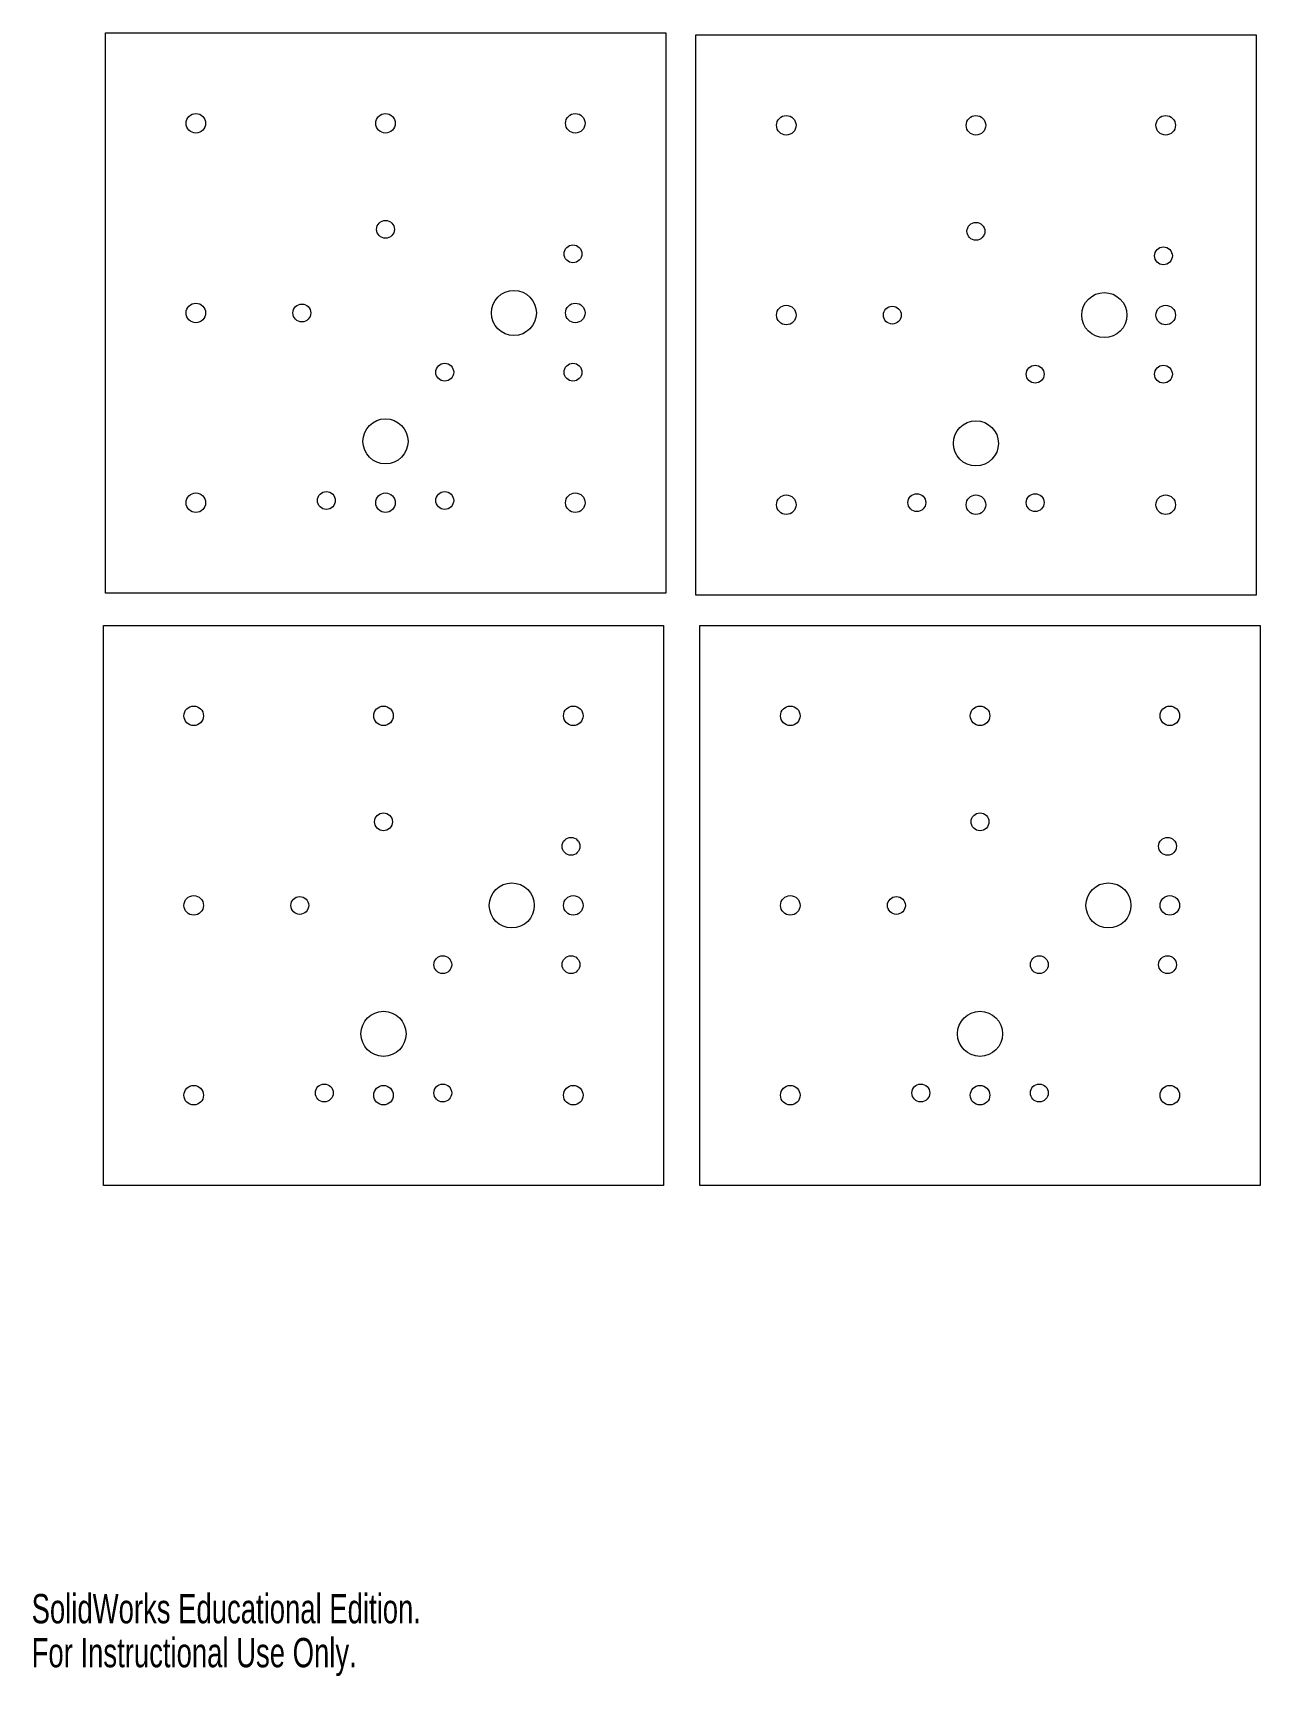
# Model space of a CAD drawing. Header units: inches. Extents: x 0 to 8.7, y 0 to 11.6.
import ezdxf

# ---------------------------------------------------------------- set-up
doc = ezdxf.new("R2010")
doc.units = ezdxf.units.IN
doc.header["$MEASUREMENT"] = 0
doc.styles.add('SLDTEXTSTYLE0', font='TXT', dxfattribs={"width": 0.7})

msp = doc.modelspace()

# ---------------------------------------------------------------- linework, layer by layer
at = {"color": 7, "linetype": 'Continuous', "lineweight": 15}
for p, q in [((0.521, 7.638), (0.521, 11.591)), ((0.521, 11.591), (4.474, 11.591)), ((4.474, 11.591), (4.474, 7.638)), ((4.687, 7.624), (4.687, 11.577)), ((4.687, 11.577), (8.64, 11.577)), ((8.64, 11.577), (8.64, 7.624)), ((4.474, 7.638), (0.521, 7.638)), ((8.64, 7.624), (4.687, 7.624)), ((0.507, 3.458), (0.507, 7.411)), ((0.507, 7.411), (4.459, 7.411)), ((4.459, 7.411), (4.459, 3.458)), ((4.716, 3.458), (4.716, 7.411)), ((4.716, 7.411), (8.668, 7.411)), ((8.668, 7.411), (8.668, 3.458)), ((4.459, 3.458), (0.507, 3.458)), ((8.668, 3.458), (4.716, 3.458))]:
    msp.add_line(p, q, dxfattribs=at)
at = {"color": 1, "linetype": 'Continuous', "lineweight": 15}
for centre, radius in [((1.159, 10.953), 0.0689), ((2.497, 10.953), 0.0689), ((3.836, 10.953), 0.0689), ((5.325, 10.939), 0.0689), ((6.663, 10.939), 0.0689), ((8.002, 10.939), 0.0689), ((2.497, 10.205), 0.063), ((6.663, 10.191), 0.063), ((3.82, 10.032), 0.063), ((7.986, 10.018), 0.063), ((3.403, 9.615), 0.159), ((7.569, 9.6), 0.159), ((1.159, 9.615), 0.0689), ((1.907, 9.615), 0.063), ((3.836, 9.615), 0.0689), ((5.325, 9.6), 0.0689), ((6.073, 9.6), 0.063), ((8.002, 9.6), 0.0689), ((2.915, 9.197), 0.063), ((3.82, 9.197), 0.063), ((7.081, 9.183), 0.063), ((7.986, 9.183), 0.063), ((2.497, 8.709), 0.159), ((6.663, 8.695), 0.159), ((2.08, 8.292), 0.063), ((2.915, 8.292), 0.063), ((1.159, 8.276), 0.0689), ((2.497, 8.276), 0.0689), ((3.836, 8.276), 0.0689), ((5.325, 8.262), 0.0689), ((6.246, 8.277), 0.063), ((6.663, 8.262), 0.0689), ((7.081, 8.277), 0.063), ((8.002, 8.262), 0.0689), ((1.144, 6.773), 0.0689), ((2.483, 6.773), 0.0689), ((3.822, 6.773), 0.0689), ((5.353, 6.773), 0.0689), ((6.692, 6.773), 0.0689), ((8.031, 6.773), 0.0689), ((2.483, 6.025), 0.063), ((6.692, 6.025), 0.063), ((3.806, 5.852), 0.063), ((8.015, 5.852), 0.063), ((3.388, 5.435), 0.159), ((7.598, 5.435), 0.159), ((1.144, 5.435), 0.0689), ((1.892, 5.435), 0.063), ((3.822, 5.435), 0.0689), ((5.353, 5.435), 0.0689), ((6.102, 5.435), 0.063), ((8.031, 5.435), 0.0689), ((2.901, 5.017), 0.063), ((3.806, 5.017), 0.063), ((7.11, 5.017), 0.063), ((8.015, 5.017), 0.063), ((2.483, 4.529), 0.159), ((6.692, 4.529), 0.159), ((2.065, 4.112), 0.063), ((2.901, 4.112), 0.063), ((6.274, 4.112), 0.063), ((7.11, 4.112), 0.063), ((1.144, 4.096), 0.0689), ((2.483, 4.096), 0.0689), ((3.822, 4.096), 0.0689), ((5.353, 4.096), 0.0689), ((6.692, 4.096), 0.0689), ((8.031, 4.096), 0.0689)]:
    msp.add_circle(centre, radius, dxfattribs=at)

# ---------------------------------------------------------------- texts
at = {"color": 7, "linetype": 'Continuous', "char_height": 0.20706, "attachment_point": 1, "style": 'SLDTEXTSTYLE0'}
for s, insert in [('SolidWorks Educational Edition.', (0, 0.577)), ('For Instructional Use Only.', (0, 0.267))]:
    msp.add_mtext(s, dxfattribs=dict(at, insert=insert))

doc.saveas('drawing.dxf')
